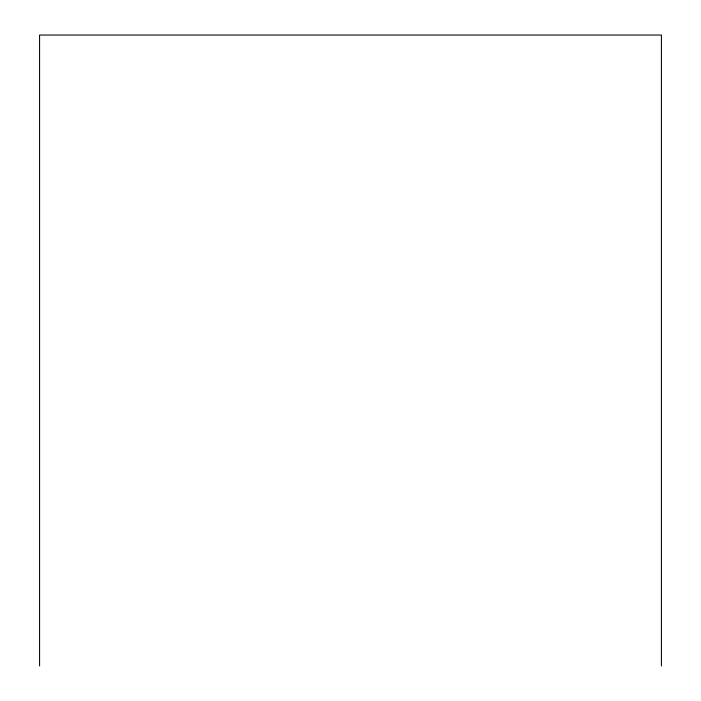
<?xml version="1.0" encoding="UTF-8"?>
<svg xmlns="http://www.w3.org/2000/svg" width="701" height="701" viewBox="0 0 701 701"><rect width="100%" height="100%" fill="white"/><g stroke="black" fill="none" stroke-linecap="round" stroke-linejoin="round"><path stroke-width="1.05" d="M661.42 665.95L661.42 35.05L39.58 35.05L39.58 665.95"/></g></svg>
